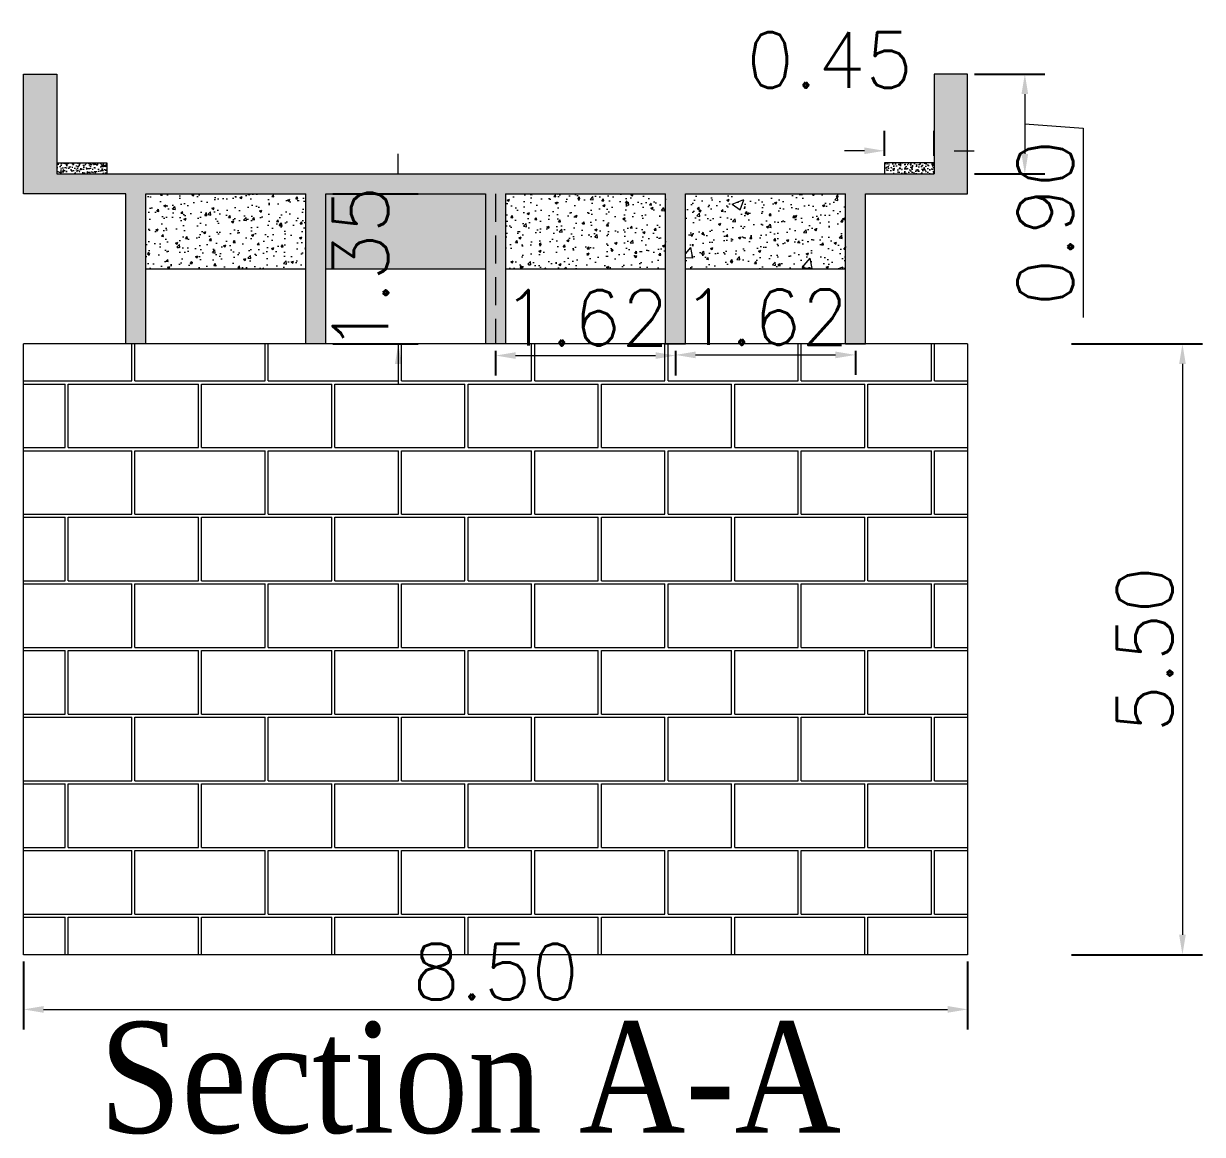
# Model space of a CAD drawing. Header units: inches. Extents: x 4 to 243, y -101 to 51.
# Drawn here: x 232.4 to 243.01, y -100.54 to -90.54 of the extents above; entities that cross this region are included whole.
import ezdxf

# ---------------------------------------------------------------- set-up
doc = ezdxf.new("R2010")
doc.units = ezdxf.units.IN
doc.header["$MEASUREMENT"] = 0
doc.linetypes.add('HIDDEN', pattern=[0.375, 0.25, -0.125])
for name, color, linetype, lineweight in [('dima', 7, 'Continuous', 0), ('hatch1', 251, 'Continuous', 0), ('wall', 4, 'Continuous', 13)]:
    doc.layers.add(name, color=color, linetype=linetype, lineweight=lineweight)
doc.styles.add('SIMPLEX', font='simplex.shx', dxfattribs={"height": 0.5})
doc.styles.get("Standard").update_dxf_attribs({"font": 'GARA.TTF'})
doc.styles.add('style1', font='txt.shx', dxfattribs={"height": 0.15})
doc.dimstyles.new('Standard$0', dxfattribs={"dimtxt": 1.2, "dimasz": 0.5, "dimexe": 0.28, "dimexo": 0.1625, "dimgap": 0.09, "dimtad": 0, "dimzin": 0, "dimdsep": 46, "dimtxsty": 'style1', "dimblk": 'OPEN30', "dimcen": 0.09, "dimclrd": 1, "dimclre": 5, "dimclrt": 7, "dimadec": 0, "dimazin": 0, "dimtfac": 1, "dimtofl": 0, "dimtmove": 0, "dimatfit": 3, "dimfxl": 0.18, "dimfxlon": 1, "dimtolj": 1, "dimtzin": 0, "dimarcsym": 0})
pattern_1 = [(50, (-3e-14, -126.186), (0.21517805, -0.01882564), [0.0225, -0.2475]), (355, (-3e-14, -126.186), (-0.0416254, 0.22565764), [0.018, -0.198]), (100.4514, (0.01793, -126.18756), (0.17355281, 0.20683186), [0.01912206, -0.21034263]), (46.1842, (-3e-14, -126.126), (0.32017231, -0.0496557), [0.03375, -0.37125]), (96.6356, (0.02668, -126.13013), (0.2803988, 0.29223536), [0.0286831, -0.3155139]), (351.1842, (-3e-14, -126.126), (0.2803986, 0.2922356), [0.027, -0.297]), (21, (0.03, -126.141), (0.17907212, -0.12078567), [0.0225, -0.2475]), (326, (0.03, -126.141), (0.0729946, 0.21754501), [0.018, -0.198]), (71.4514, (0.04492, -126.15106), (0.25206679, 0.09675915), [0.01912206, -0.21034263]), (37.5, (-3e-14, -126.185995), (0.003647957, 0.099868156), [0, -0.1956, 0, -0.201, 0, -0.19875]), (7.5, (-3e-14, -126.186), (0.07892086, 0.118323514), [0, -0.1146, 0, -0.1911, 0, -0.07575]), (327.5, (-0.0669, -126.185995), (0.16014673, -0.006766462), [0, -0.075, 0, -0.234, 0, -0.3105]), (317.5, (-0.0969, -126.186), (0.17495585, 0.030031495), [0, -0.0975, 0, -0.1554, 0, -0.2205])]
pattern_2 = [(50, (-3e-14, -126.185995), (0.071726018, -0.006275213), [0.0075, -0.0825]), (355, (-3e-14, -126.185995), (-0.013875133, 0.075219213), [0.006, -0.066]), (100.4514, (0.00598, -126.18652), (0.057850938, 0.068943954), [0.00637402, -0.070114211]), (46.1842, (-3e-14, -126.165995), (0.106724105, -0.0165519), [0.01125, -0.12375]), (96.6356, (0.00889, -126.16737), (0.09346627, 0.097411787), [0.00956103, -0.1051713]), (351.1842, (-3e-14, -126.166), (0.093466195, 0.09741186), [0.009, -0.099]), (21, (0.01, -126.170995), (0.059690705, -0.040261889), [0.0075, -0.0825]), (326, (0.01, -126.170995), (0.024331533, 0.072515005), [0.006, -0.066]), (71.4514, (0.014974, -126.17435), (0.084022263, 0.03225305), [0.00637402, -0.070114211]), (37.5, (-3e-14, -126.185995), (0.0012159855, 0.0332893854), [0, -0.0652, 0, -0.067, 0, -0.06625]), (7.5, (-3e-14, -126.185995), (0.026306954, 0.039441171), [0, -0.0382, 0, -0.0637, 0, -0.02525]), (327.5, (-0.0223, -126.185995), (0.0533822436, -0.0022554872), [0, -0.025, 0, -0.078, 0, -0.1035]), (317.5, (-0.0323, -126.185995), (0.058318617, 0.010010498), [0, -0.0325, 0, -0.0518, 0, -0.0735])]

# ---------------------------------------------------------------- blocks, each defined once
blk = doc.blocks.new('*D64')
at = {"layer": 'Defpoints', "color": 0}
for p in [(232.398, -98.924), (240.898, -98.924), (240.898, -99.416)]:
    blk.add_point(p, dxfattribs=at)
at = {"layer": 'dima', "color": 21, "lineweight": -2}
for p, q in [((232.398, -98.986), (232.398, -99.596)), ((240.898, -98.986), (240.898, -99.596))]:
    blk.add_line(p, q, dxfattribs=at)
at = {"layer": 'dima', "color": 253}
blk.add_line((232.578, -99.416), (240.718, -99.416), dxfattribs=at)
for points in [[(232.578, -99.386), (232.578, -99.446), (232.398, -99.416)], [(240.718, -99.386), (240.718, -99.446), (240.898, -99.416)]]:
    blk.add_solid(points, dxfattribs=at)
at = {"layer": 'dima', "insert": (236.648, -99.076), "char_height": 0.5, "attachment_point": 5, "style": 'SIMPLEX'}
blk.add_mtext('\\A1;8.50', dxfattribs=at)
blk = doc.blocks.new('*D65')
at = {"layer": 'Defpoints', "color": 0}
for p in [(240.898, -93.424), (240.898, -98.924), (242.832, -98.924)]:
    blk.add_point(p, dxfattribs=at)
at = {"layer": 'dima', "color": 21, "lineweight": -2}
for p, q in [((241.832, -93.424), (243.012, -93.424)), ((241.832, -98.924), (243.012, -98.924))]:
    blk.add_line(p, q, dxfattribs=at)
at = {"layer": 'dima', "color": 253}
blk.add_line((242.832, -93.604), (242.832, -98.744), dxfattribs=at)
for points in [[(242.802, -93.604), (242.862, -93.604), (242.832, -93.424)], [(242.802, -98.744), (242.862, -98.744), (242.832, -98.924)]]:
    blk.add_solid(points, dxfattribs=at)
at = {"layer": 'dima', "insert": (242.492, -96.174), "char_height": 0.5, "attachment_point": 5, "rotation": 90, "style": 'SIMPLEX'}
blk.add_mtext('\\A1;5.50', dxfattribs=at)
blk = doc.blocks.new('*D68')
at = {"layer": 'Defpoints', "color": 0}
for p in [(236.648, -93.424), (238.268, -93.424), (238.268, -93.529)]:
    blk.add_point(p, dxfattribs=at)
at = {"layer": 'dima', "color": 21, "lineweight": -2}
for p, q in [((236.648, -93.486), (236.648, -93.709)), ((238.268, -93.486), (238.268, -93.709))]:
    blk.add_line(p, q, dxfattribs=at)
at = {"layer": 'dima', "color": 253}
blk.add_line((236.828, -93.529), (238.088, -93.529), dxfattribs=at)
for points in [[(236.828, -93.499), (236.828, -93.559), (236.648, -93.529)], [(238.088, -93.499), (238.088, -93.559), (238.268, -93.529)]]:
    blk.add_solid(points, dxfattribs=at)
at = {"layer": 'dima', "insert": (237.458, -93.189), "char_height": 0.5, "attachment_point": 5, "style": 'SIMPLEX'}
blk.add_mtext('\\A1;1.62', dxfattribs=at)
blk = doc.blocks.new('*D69')
at = {"layer": 'Defpoints', "color": 0}
for p in [(238.268, -93.424), (239.888, -93.424), (239.888, -93.523)]:
    blk.add_point(p, dxfattribs=at)
at = {"layer": 'dima', "color": 21, "lineweight": -2}
for p, q in [((238.268, -93.486), (238.268, -93.703)), ((239.888, -93.486), (239.888, -93.703))]:
    blk.add_line(p, q, dxfattribs=at)
at = {"layer": 'dima', "color": 253}
blk.add_line((238.448, -93.523), (239.708, -93.523), dxfattribs=at)
for points in [[(238.448, -93.493), (238.448, -93.553), (238.268, -93.523)], [(239.708, -93.493), (239.708, -93.553), (239.888, -93.523)]]:
    blk.add_solid(points, dxfattribs=at)
at = {"layer": 'dima', "insert": (239.078, -93.183), "char_height": 0.5, "attachment_point": 5, "style": 'SIMPLEX'}
blk.add_mtext('\\A1;1.62', dxfattribs=at)
blk = doc.blocks.new('*D70')
at = {"layer": 'Defpoints', "color": 0}
for p in [(240.898, -90.994), (240.898, -91.894), (241.413, -91.894)]:
    blk.add_point(p, dxfattribs=at)
at = {"layer": 'dima', "color": 21, "lineweight": -2}
for p, q in [((240.961, -90.994), (241.593, -90.994)), ((240.961, -91.894), (241.593, -91.894))]:
    blk.add_line(p, q, dxfattribs=at)
at = {"layer": 'dima', "color": 253}
for p, q in [((241.413, -91.174), (241.413, -91.714)), ((241.413, -91.444), (241.937, -91.483)), ((241.937, -91.483), (241.937, -93.187))]:
    blk.add_line(p, q, dxfattribs=at)
for points in [[(241.383, -91.174), (241.443, -91.174), (241.413, -90.994)], [(241.383, -91.714), (241.443, -91.714), (241.413, -91.894)]]:
    blk.add_solid(points, dxfattribs=at)
at = {"layer": 'dima', "insert": (241.597, -92.335), "char_height": 0.5, "attachment_point": 5, "rotation": 90, "style": 'SIMPLEX'}
blk.add_mtext('\\A1;0.90', dxfattribs=at)
blk = doc.blocks.new('*D71')
at = {"layer": 'Defpoints', "color": 0}
for p in [(240.598, -91.685), (240.148, -91.794), (240.598, -91.794)]:
    blk.add_point(p, dxfattribs=at)
at = {"layer": 'dima', "color": 21, "lineweight": -2}
for p, q in [((240.148, -91.731), (240.148, -91.505)), ((240.598, -91.731), (240.598, -91.505))]:
    blk.add_line(p, q, dxfattribs=at)
at = {"layer": 'dima', "color": 253}
for p, q in [((239.968, -91.685), (239.788, -91.685)), ((240.778, -91.685), (240.958, -91.685))]:
    blk.add_line(p, q, dxfattribs=at)
for points in [[(239.968, -91.655), (239.968, -91.715), (240.148, -91.685)], [(240.778, -91.655), (240.778, -91.715), (240.598, -91.685)]]:
    blk.add_solid(points, dxfattribs=at)
at = {"layer": 'dima', "insert": (239.656, -90.868), "char_height": 0.5, "attachment_point": 5, "style": 'SIMPLEX'}
blk.add_mtext('\\A1;0.45', dxfattribs=at)
blk = doc.blocks.new('*D72')
at = {"layer": 'Defpoints', "color": 0}
for p in [(235.118, -92.074), (235.118, -93.424), (235.772, -93.424)]:
    blk.add_point(p, dxfattribs=at)
at = {"layer": 'dima', "color": 253}
for p, q in [((235.772, -91.894), (235.772, -91.714)), ((235.772, -93.604), (235.772, -93.784))]:
    blk.add_line(p, q, dxfattribs=at)
at = {"layer": 'dima', "color": 21, "lineweight": -2}
for p, q in [((235.181, -92.074), (235.952, -92.074)), ((235.181, -93.424), (235.952, -93.424))]:
    blk.add_line(p, q, dxfattribs=at)
at = {"layer": 'dima', "color": 253}
for points in [[(235.742, -91.894), (235.802, -91.894), (235.772, -92.074)], [(235.742, -93.604), (235.802, -93.604), (235.772, -93.424)]]:
    blk.add_solid(points, dxfattribs=at)
at = {"layer": 'dima', "insert": (235.432, -92.749), "char_height": 0.5, "attachment_point": 5, "rotation": 90, "style": 'SIMPLEX'}
blk.add_mtext('\\A1;1.35', dxfattribs=at)

msp = doc.modelspace()

# ---------------------------------------------------------------- hatches: boundary and pattern name
at = {"layer": 'dima'}
h = msp.add_hatch(dxfattribs=at)
h.set_pattern_fill('AR-CONC', scale=0.03, style=0)
h.set_pattern_definition(pattern_1)
h.paths.add_polyline_path([(240.898, -90.994), (240.598, -90.994), (240.598, -91.894), (232.698, -91.894), (232.698, -90.994), (232.398, -90.994), (232.398, -91.894), (232.398, -92.074), (233.318, -92.074), (233.318, -93.424), (233.498, -93.424), (233.498, -92.074), (234.938, -92.074), (234.938, -93.424), (235.118, -93.424), (235.118, -92.074), (238.178, -92.074), (238.178, -93.424), (238.358, -93.424), (238.358, -92.074), (239.798, -92.074), (239.798, -93.424), (239.978, -93.424), (239.978, -92.074), (240.898, -92.074)])
h.paths.add_polyline_path([(236.558, -92.074), (235.118, -92.074), (235.118, -92.749), (236.558, -92.749)], flags=16)
h = msp.add_hatch(dxfattribs=at)
h.set_pattern_fill('AR-CONC', scale=0.03, style=0)
h.set_pattern_definition([(50, (0, 0), (0.21517805, -0.01882564), [0.0225, -0.2475]), (355, (0, 0), (-0.0416254, 0.22565764), [0.018, -0.198]), (100.4514, (0.01793, -0.00157), (0.17355281, 0.20683186), [0.01912206, -0.21034263]), (46.1842, (0, 0.06), (0.32017231, -0.0496557), [0.03375, -0.37125]), (96.6356, (0.02668, 0.05586), (0.2803988, 0.29223536), [0.0286831, -0.3155139]), (351.1842, (0, 0.06), (0.2803986, 0.2922356), [0.027, -0.297]), (21, (0.03, 0.045), (0.17907212, -0.12078567), [0.0225, -0.2475]), (326, (0.03, 0.045), (0.0729946, 0.21754501), [0.018, -0.198]), (71.4514, (0.04492, 0.03493), (0.25206679, 0.09675915), [0.01912206, -0.21034263]), (37.5, (0, 0), (0.003647957, 0.099868156), [0, -0.1956, 0, -0.201, 0, -0.19875]), (7.5, (0, 0), (0.07892086, 0.118323514), [0, -0.1146, 0, -0.1911, 0, -0.07575]), (327.5, (-0.0669, 0), (0.16014673, -0.006766462), [0, -0.075, 0, -0.234, 0, -0.3105]), (317.5, (-0.0969, 0), (0.17495585, 0.030031495), [0, -0.0975, 0, -0.1554, 0, -0.2205])])
h.paths.add_polyline_path([(236.738, -92.074), (238.178, -92.074), (238.178, -93.424), (238.358, -93.424), (238.358, -92.074), (239.798, -92.074), (239.798, -93.424), (239.978, -93.424), (239.978, -92.074), (240.898, -92.074), (240.898, -90.994), (240.598, -90.994), (240.598, -91.894), (232.698, -91.894), (232.698, -90.994), (232.398, -90.994), (232.398, -91.894), (232.398, -92.074), (233.318, -92.074), (233.318, -93.424), (233.498, -93.424), (233.498, -92.074), (234.938, -92.074), (234.938, -93.424), (235.118, -93.424), (235.118, -92.074), (236.558, -92.074), (236.558, -93.424), (236.738, -93.424)])
h = msp.add_hatch(dxfattribs=at)
h.set_pattern_fill('AR-CONC', scale=0.03, style=0)
h.set_pattern_definition(pattern_1)
h.paths.add_polyline_path([(233.148, -91.794), (232.698, -91.794), (232.698, -91.894), (233.148, -91.894)], flags=17)
h = msp.add_hatch(dxfattribs=at)
h.set_pattern_fill('AR-CONC', scale=0.01, style=0)
h.set_pattern_definition(pattern_2)
h.paths.add_polyline_path([(232.698, -91.794), (232.698, -91.894), (233.148, -91.894), (233.148, -91.794)])
h = msp.add_hatch(dxfattribs=at)
h.set_pattern_fill('AR-CONC', scale=0.01, style=0)
h.set_pattern_definition(pattern_2)
h.paths.add_polyline_path([(240.598, -91.794), (240.148, -91.794), (240.148, -91.894), (240.598, -91.894)])
h = msp.add_hatch(dxfattribs=at)
h.set_pattern_fill('AR-CONC', scale=0.03, style=0)
h.set_pattern_definition(pattern_1)
h.paths.add_polyline_path([(234.938, -92.074), (233.498, -92.074), (233.498, -92.749), (234.938, -92.749)], flags=17)
h = msp.add_hatch(dxfattribs=at)
h.set_pattern_fill('AR-CONC', scale=0.3, style=0)
h.set_pattern_definition([(50, (-3e-14, -126.186), (2.15178, -0.188256), [0.225, -2.475]), (355, (-3e-14, -126.186), (-0.416254, 2.256576), [0.18, -1.98]), (100.4514, (0.1793, -126.2017), (1.735528, 2.068319), [0.19122, -2.103426]), (46.1842, (-3e-14, -125.586), (3.201723, -0.496557), [0.3375, -3.7125]), (96.6356, (0.2668, -125.6274), (2.80399, 2.922354), [0.28683, -3.15514]), (351.1842, (-3e-14, -125.586), (2.803986, 2.922356), [0.27, -2.97]), (21, (0.3, -125.736), (1.790721, -1.207857), [0.225, -2.475]), (326, (0.3, -125.736), (0.729946, 2.17545), [0.18, -1.98]), (71.4514, (0.4492, -125.8367), (2.520668, 0.967591), [0.19122, -2.103426]), (37.5, (-3e-14, -126.186), (0.0364796, 0.9986816), [0, -1.956, 0, -2.01, 0, -1.9875]), (7.5, (-3e-14, -126.186), (0.7892086, 1.183235), [0, -1.146, 0, -1.911, 0, -0.7575]), (327.5, (-0.669, -126.186), (1.6014673, -0.0676646), [0, -0.75, 0, -2.34, 0, -3.105]), (317.5, (-0.969, -126.186), (1.7495585, 0.300315), [0, -0.975, 0, -1.554, 0, -2.205])])
h.paths.add_polyline_path([(238.178, -92.074), (236.738, -92.074), (236.738, -92.749), (238.178, -92.749)], flags=17)
h.paths.add_polyline_path([(236.738, -92.074), (236.648, -92.074), (236.648, -93.424), (236.738, -93.424)], flags=16)
h = msp.add_hatch(dxfattribs=at)
h.set_pattern_fill('AR-CONC', scale=0.03, style=0)
h.set_pattern_definition(pattern_1)
h.paths.add_polyline_path([(238.178, -92.074), (236.738, -92.074), (236.738, -92.749), (238.178, -92.749)], flags=17)
h = msp.add_hatch(dxfattribs=at)
h.set_pattern_fill('AR-CONC', scale=0.03, style=0)
h.set_pattern_definition(pattern_1)
h.paths.add_polyline_path([(239.798, -92.074), (238.358, -92.074), (238.358, -92.749), (239.798, -92.749)], flags=17)
at = {"layer": 'hatch1'}
h = msp.add_hatch(dxfattribs=at)
h.set_pattern_fill('AR-CONC', color=256, scale=0.15, style=0)
h.set_pattern_definition([(50, (-3e-14, -126.186), (1.0758903, -0.0941282), [0.1125, -1.2375]), (355, (-3e-14, -126.186), (-0.208127, 1.128288), [0.09, -0.99]), (100.4514, (0.0897, -126.1938), (0.867764, 1.0341593), [0.0956103, -1.051713]), (46.1842, (-3e-14, -125.886), (1.6008616, -0.2482785), [0.16875, -1.85625]), (96.6356, (0.1334, -125.9067), (1.401994, 1.461177), [0.143415, -1.57757]), (351.1842, (-3e-14, -125.886), (1.401993, 1.461178), [0.135, -1.485]), (21, (0.15, -125.961), (0.8953606, -0.6039283), [0.1125, -1.2375]), (326, (0.15, -125.961), (0.364973, 1.087725), [0.09, -0.99]), (71.4514, (0.2246, -126.0113), (1.260334, 0.4837957), [0.0956103, -1.051713]), (37.5, (-3e-14, -126.186), (0.0182398, 0.4993408), [0, -0.978, 0, -1.005, 0, -0.99375]), (7.5, (-3e-14, -126.186), (0.3946043, 0.5916176), [0, -0.573, 0, -0.9555, 0, -0.37875]), (327.5, (-0.3345, -126.186), (0.80073365, -0.0338323), [0, -0.375, 0, -1.17, 0, -1.5525]), (317.5, (-0.4845, -126.186), (0.8747793, 0.1501575), [0, -0.4875, 0, -0.777, 0, -1.1025])])
h.paths.add_polyline_path([(238.358, -92.074), (238.358, -92.749), (239.798, -92.749), (239.798, -92.074)], flags=17)
h = msp.add_hatch(dxfattribs=at)
h.set_pattern_fill('AR-B816C', color=256, scale=0.075, style=0)
h.set_pattern_definition([(0, (-3e-14, -126.186), (0.6, 0.6), [1.171875, -0.028125]), (0, (-0.6, -126.1579), (0.6, 0.6), [1.171875, -0.028125]), (90, (-3e-14, -126.186), (-0.6, 0.6), [-0.628125, 0.571875]), (90, (-0.0281, -126.186), (-0.6, 0.6), [-0.628125, 0.571875])])
h.paths.add_polyline_path([(232.398, -93.424), (232.398, -98.924), (240.898, -98.924), (240.898, -93.424)])

# ---------------------------------------------------------------- linework, layer by layer
at = {"layer": 'dima', "color": 7}
for p, q in [((232.398, -91.894), (232.398, -90.994)), ((232.398, -90.994), (232.698, -90.994)), ((232.698, -90.994), (232.698, -91.894)), ((240.898, -90.994), (240.598, -90.994)), ((240.598, -90.994), (240.598, -91.894)), ((240.898, -92.074), (240.898, -90.994)), ((232.398, -92.074), (232.398, -91.744)), ((232.698, -91.794), (233.148, -91.794)), ((233.148, -91.794), (233.148, -91.894)), ((240.148, -91.794), (240.148, -91.894)), ((240.598, -91.794), (240.148, -91.794)), ((232.698, -91.894), (240.598, -91.894)), ((233.318, -92.074), (232.398, -92.074)), ((233.318, -93.424), (233.318, -92.074)), ((233.498, -93.424), (233.498, -92.074)), ((233.498, -92.074), (234.938, -92.074)), ((234.938, -93.424), (234.938, -92.074)), ((235.118, -93.424), (235.118, -92.074)), ((235.118, -92.074), (236.558, -92.074)), ((236.558, -92.074), (236.558, -93.424)), ((236.738, -92.074), (236.738, -93.424)), ((236.738, -92.074), (238.178, -92.074)), ((238.178, -93.424), (238.178, -92.074)), ((238.178, -93.424), (238.178, -92.074)), ((238.358, -93.424), (238.358, -92.074)), ((238.358, -93.424), (238.358, -92.074)), ((238.358, -92.074), (239.798, -92.074)), ((239.798, -93.424), (239.798, -92.074)), ((239.978, -93.424), (239.978, -92.074)), ((239.978, -92.074), (240.898, -92.074)), ((233.498, -92.749), (234.938, -92.749)), ((235.118, -92.749), (236.558, -92.749)), ((236.738, -92.749), (238.178, -92.749)), ((238.358, -92.749), (239.798, -92.749)), ((240.898, -93.424), (232.398, -93.424)), ((232.398, -98.924), (232.398, -93.424)), ((240.898, -93.424), (240.898, -98.924)), ((240.898, -98.924), (232.398, -98.924))]:
    msp.add_line(p, q, dxfattribs=at)
at = {"layer": 'dima', "color": 250, "linetype": 'HIDDEN'}
msp.add_line((236.648, -92.074), (236.648, -93.424), dxfattribs=at)
at = {"layer": 'wall', "color": 7}
for p, q in [((238.178, -93.424), (238.358, -93.424)), ((239.798, -93.424), (239.978, -93.424)), ((239.978, -93.424), (239.978, -93.424))]:
    msp.add_line(p, q, dxfattribs=at)

# ---------------------------------------------------------------- texts
at = {"layer": 'dima', "color": 7, "insert": (233.08, -99.527), "char_height": 1, "width": 7.51375, "attachment_point": 1}
msp.add_mtext('Section A-A', dxfattribs=at)

# ---------------------------------------------------------------- dimensions: what is measured, and where the dimension line sits
at = {"layer": 'dima'}
dim = msp.add_linear_dim(base=(240.598, -91.685), p1=(240.148, -91.794), p2=(240.598, -91.794), dimstyle='Standard$0', override={"dimtxt": 0.22, "dimasz": 0.18, "dimexe": 0.18, "dimexo": 0.0625, "dimtad": 1, "dimtxsty": 'SIMPLEX', "dimclrd": 253, "dimclre": 21, "dimclrt": 256, "dimtix": 1, "dimtmove": 1, "dimfxl": 1, "dimlwd": 65535}, dxfattribs=at)
dim.commit()
dim.dimension.update_dxf_attribs({"geometry": '*D71', "text_midpoint": (239.656, -91.208), "dimtype": 160})
dim = msp.add_linear_dim(base=(241.413, -91.894), p1=(240.898, -90.994), p2=(240.898, -91.894), angle=90, dimstyle='Standard$0', override={"dimtxt": 0.22, "dimasz": 0.18, "dimexe": 0.18, "dimexo": 0.0625, "dimtad": 1, "dimtxsty": 'SIMPLEX', "dimclrd": 253, "dimclre": 21, "dimclrt": 256, "dimtix": 1, "dimtmove": 1, "dimfxl": 1, "dimlwd": 65535}, dxfattribs=at)
dim.commit()
dim.dimension.update_dxf_attribs({"geometry": '*D70', "text_midpoint": (241.937, -91.573), "dimtype": 160})
for base, p1, p2, picture, middle in [((235.772, -93.424), (235.118, -92.074), (235.118, -93.424), '*D72', (235.432, -92.749)), ((242.832, -98.924), (240.898, -93.424), (240.898, -98.924), '*D65', (242.492, -96.174))]:
    dim = msp.add_linear_dim(base=base, p1=p1, p2=p2, angle=90, dimstyle='Standard$0', override={"dimtxt": 0.22, "dimasz": 0.18, "dimexe": 0.18, "dimexo": 0.0625, "dimtad": 1, "dimtxsty": 'SIMPLEX', "dimclrd": 253, "dimclre": 21, "dimclrt": 256, "dimtix": 1, "dimtmove": 1, "dimfxl": 1, "dimlwd": 65535}, dxfattribs=at)
    dim.commit()
    dim.dimension.update_dxf_attribs({"geometry": picture, "text_midpoint": middle})
for base, p1, p2, picture, middle in [((238.268, -93.529), (236.648, -93.424), (238.268, -93.424), '*D68', (237.458, -93.189)), ((239.888, -93.523), (238.268, -93.424), (239.888, -93.424), '*D69', (239.078, -93.183)), ((240.898, -99.416), (232.398, -98.924), (240.898, -98.924), '*D64', (236.648, -99.076))]:
    dim = msp.add_linear_dim(base=base, p1=p1, p2=p2, dimstyle='Standard$0', override={"dimtxt": 0.22, "dimasz": 0.18, "dimexe": 0.18, "dimexo": 0.0625, "dimtad": 1, "dimtxsty": 'SIMPLEX', "dimclrd": 253, "dimclre": 21, "dimclrt": 256, "dimtix": 1, "dimtmove": 1, "dimfxl": 1, "dimlwd": 65535}, dxfattribs=at)
    dim.commit()
    dim.dimension.update_dxf_attribs({"geometry": picture, "text_midpoint": middle})

doc.saveas('drawing.dxf')
